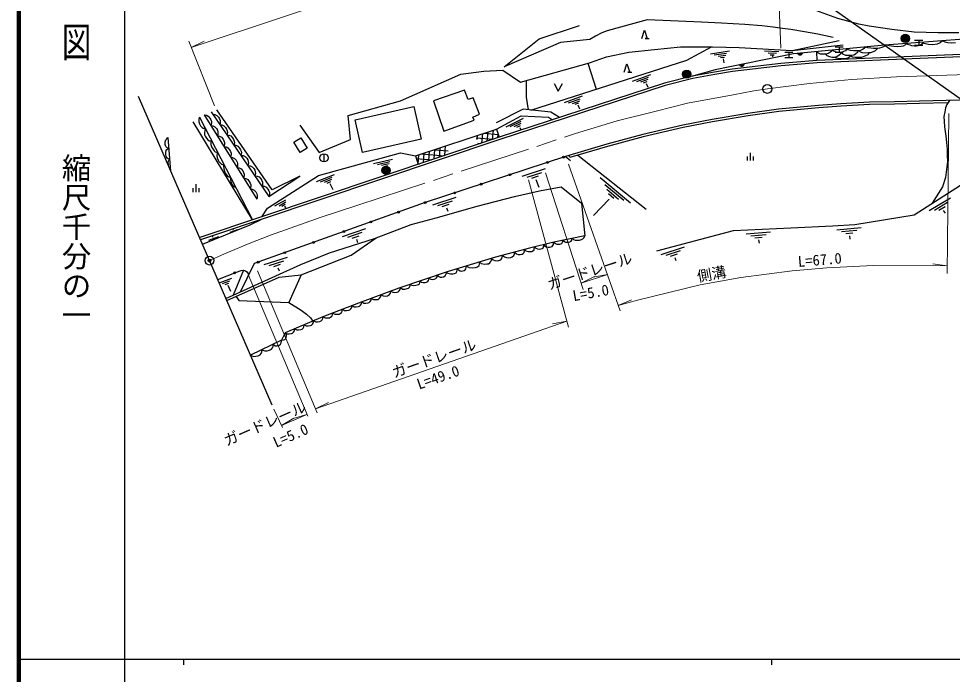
# Model space of a CAD drawing. Units: millimetres at full size, sheet at 1:1000; details may follow other scales. Extents: x 40000 to 680000, y 20000 to 380000.
# Drawn here: x 40000 to 198736, y 202409 to 313861 of the extents above; entities that cross this region are included whole.
import ezdxf
from ezdxf.enums import TextEntityAlignment as Align

# ---------------------------------------------------------------- set-up
doc = ezdxf.new("R2010")
doc.units = ezdxf.units.MM
doc.header["$LTSCALE"] = 1000
doc.header["$PDMODE"] = 32
doc.header["$PDSIZE"] = 500
doc.linetypes.add('CHAIN', pattern=[18.5, 12, -1.5, 3.5, -1.5])
for name, color, linetype, lineweight in [('M-BGD', 7, 'Continuous', 25), ('M-BMK', 2, 'CHAIN', 13), ('M-BMK-OTRS', 5, 'Continuous', 25), ('M-BMK-ROW', 30, 'Continuous', 25), ('M-BMK-SRVR', 3, 'Continuous', 25), ('M-STR-HTXT', 7, 'Continuous', 13), ('M-TTL', 2, 'Continuous', 140), ('M-TTL-BAND', 7, 'Continuous', 25)]:
    doc.layers.add(name, color=color, linetype=linetype, lineweight=lineweight)
doc.layers.add('M-OTRS', color=6, linetype='Continuous')
doc.styles.add('@ＭＳ ゴシック', font='')
doc.styles.add('ＭＳ ゴシック', font='')
doc.styles.get('@ＭＳ ゴシック').set_extended_font_data('@MS Gothic')
doc.styles.get('ＭＳ ゴシック').set_extended_font_data('MS Gothic')

msp = doc.modelspace()

# ---------------------------------------------------------------- hatches: boundary and pattern name
at = {"layer": 'M-BGD'}
for points in [[(190051, 310504, 1), (191451, 310504, 1)], [(173345, 308011), (172358, 307922, 0.82183)], [(152882, 304434, 1), (154282, 304434, 1)], [(163441, 306160), (162470, 305962, 0.82183)], [(101756, 288070, 1), (103156, 288070, 1)]]:
    msp.add_hatch(color=256, dxfattribs=at).paths.add_polyline_path(points)

# ---------------------------------------------------------------- linework, layer by layer
for p, q in [((146542, 310491), (147209, 310491)), ((146875, 310491), (146542, 310491)), ((192331, 310228), (193706, 310228)), ((193018, 310228), (193018, 309331)), ((157605, 307894), (160855, 308381)), ((158273, 307691), (160363, 308004)), ((166797, 308368), (169228, 308277)), ((167408, 308045), (168829, 307992)), ((170250, 308144), (171624, 308144)), ((170937, 308144), (170937, 307247)), ((171494, 308427), (180194, 309408)), ((175644, 308234), (175705, 306768)), ((178817, 309052), (180191, 309052)), ((178817, 308155), (180191, 308155)), ((179504, 309052), (179504, 308155)), ((192331, 309331), (193706, 309331)), ((158934, 307487), (160244, 307683)), ((159332, 307243), (160001, 307343)), ((159770, 307046), (159902, 306358)), ((167754, 307732), (168430, 307706)), ((168150, 307596), (168148, 307350)), ((170250, 307247), (171624, 307247)), ((136780, 306305), (138198, 301886)), ((143889, 304770), (143556, 304770)), ((143556, 304770), (144223, 304770)), ((144383, 303254), (147470, 304382)), ((145079, 303189), (147063, 303914)), ((145767, 303121), (147011, 303575)), ((146205, 302962), (146841, 303194)), ((146674, 302857), (146941, 302209)), ((132781, 299598), (135868, 300726)), ((133477, 299532), (135461, 300258)), ((134165, 299465), (135409, 299919)), ((134603, 299305), (135239, 299538)), ((135072, 299200), (135339, 298553)), ((71544, 297509), (80464, 283152)), ((122865, 295500), (125814, 296952)), ((123563, 295510), (125459, 296443)), ((124255, 295516), (125443, 296101)), ((124708, 295404), (125315, 295703)), ((125185, 295350), (125327, 295099)), ((117949, 294016), (117887, 293307)), ((118854, 294315), (118713, 292704)), ((119024, 294372), (121553, 294150)), ((119758, 294614), (119617, 293007)), ((120663, 294914), (120522, 293310)), ((121124, 295066), (121250, 295055)), ((121234, 295103), (121702, 293705)), ((121491, 294338), (121427, 293613)), ((65855, 287947), (65398, 293662)), ((112522, 292220), (112379, 290583)), ((112725, 292288), (112731, 292287)), ((117789, 293601), (120646, 293351)), ((118092, 292696), (118566, 292655)), ((91903, 290901), (91903, 289501)), ((107472, 290550), (107898, 289083)), ((107999, 290724), (107865, 289194)), ((108526, 290898), (112326, 290566)), ((108904, 291023), (108759, 289371)), ((109808, 291323), (109664, 289674)), ((110713, 291622), (110569, 289977)), ((110625, 291593), (113034, 291382)), ((111617, 291921), (111474, 290280)), ((133727, 290251), (133613, 290634)), ((135048, 290644), (146711, 281491)), ((164418, 289751), (164418, 291079)), ((100341, 289242), (103544, 289976)), ((101023, 289091), (103082, 289563)), ((101697, 288938), (102988, 289233)), ((107602, 290101), (110247, 289869)), ((107864, 289200), (108167, 289173)), ((132958, 290440), (133836, 289746)), ((163885, 289751), (163885, 290448)), ((164952, 289751), (164952, 290448)), ((90633, 286190), (93702, 287366)), ((102112, 288725), (102772, 288876)), ((125605, 287071), (129574, 288370)), ((126463, 286931), (128938, 287741)), ((91329, 286136), (93302, 286892)), ((92019, 286079), (93255, 286552)), ((92459, 285926), (93091, 286168)), ((92929, 285828), (93389, 284797)), ((127227, 286760), (128393, 287142)), ((127935, 286549), (128438, 285206)), ((138842, 286849), (144037, 282570)), ((69648, 284381), (69648, 285078)), ((70181, 284381), (70181, 285709)), ((70714, 284381), (70714, 285078)), ((139653, 285663), (142876, 283008)), ((139994, 284864), (142004, 283208)), ((83578, 282019), (85411, 283070)), ((84268, 282069), (85417, 282727)), ((110405, 282233), (114374, 283532)), ((111263, 282093), (113737, 282903)), ((140415, 283199), (137744, 280386)), ((140259, 284127), (141207, 283347)), ((194818, 281260), (198399, 283408)), ((195686, 281314), (197918, 282653)), ((84727, 281986), (85314, 282323)), ((85206, 281962), (85364, 281721)), ((112026, 281922), (113193, 282304)), ((112735, 281711), (112942, 281157)), ((196468, 281317), (197520, 281948)), ((197205, 281268), (197521, 280790)), ((75979, 277587), (77208, 278049)), ((76498, 277935), (76450, 278047)), ((95076, 276847), (99023, 278209)), ((179094, 277989), (183253, 278369)), ((179899, 277661), (182492, 277898)), ((72319, 276200), (74017, 276839)), ((73069, 276651), (72974, 276875)), ((95936, 276720), (98397, 277570)), ((96702, 276562), (97862, 276962)), ((97413, 276362), (97630, 275811)), ((163662, 277288), (167824, 277639)), ((164465, 276954), (167059, 277173)), ((165169, 276612), (166392, 276716)), ((165810, 276244), (165882, 275675)), ((180605, 277324), (181827, 277436)), ((181248, 276960), (181325, 276392)), ((149217, 273794), (153186, 275093)), ((81741, 272047), (85710, 273346)), ((150075, 273654), (152549, 274464)), ((150838, 273483), (152005, 273865)), ((151547, 273272), (151748, 272735)), ((82599, 271907), (85073, 272717)), ((83362, 271736), (84529, 272118)), ((84071, 271525), (84278, 270971)), ((78203, 271103), (76443, 266847)), ((74277, 268998), (76250, 269754)), ((74652, 268821), (75889, 269295)), ((75093, 268669), (75725, 268911)), ((75563, 268571), (76023, 267540))]:
    msp.add_line(p, q, dxfattribs=at)
for points in [[(199857, 311428), (196303, 311467), (192239, 311585), (188430, 312016), (184582, 312605), (182869, 312942), (179297, 313913), (175526, 315255), (172368, 316697), (170341, 317733), (166850, 319870), (162512, 322653), (160259, 324053), (158013, 325279), (154460, 327260), (152553, 328472), (150834, 329425), (149988, 329809), (149249, 330100), (148549, 330334), (147849, 330479), (146979, 330574), (146117, 330558), (145440, 330503)], [(399000, 312113), (399000, 312113), (381504, 312043), (381509, 313026), (340427, 314349), (314357, 314893), (300653, 314334), (270357, 312941), (241622, 311724), (209673, 311033), (187269, 309347), (171739, 307860), (158439, 305137), (154398, 304036)], [(178496, 310682), (175874, 311239), (173580, 311646), (171286, 311994), (169869, 312213), (168266, 312413), (166359, 312635), (163432, 312882), (159479, 313091), (156114, 313281), (146832, 313657), (140070, 311780), (139120, 311456), (138073, 310870), (137124, 310298), (132146, 309793), (122563, 305653), (128497, 310461), (135338, 312726)], [(534995, 289727), (509656, 298104), (509271, 297217), (482213, 304469), (482213, 305580), (473483, 307668), (462250, 309806), (454004, 308443), (423657, 310521), (385713, 309912), (315525, 311851), (253406, 309927), (194634, 307551), (175722, 306768), (169570, 306234), (161328, 305260), (158312, 304785), (154512, 304065), (149790, 302873), (121680, 293698), (70782, 276656)], [(562290, 281087), (539813, 288671), (535214, 289233), (509877, 297609), (509501, 296742), (481813, 304162), (481813, 305265), (473399, 307277), (462245, 309400), (454024, 308041), (423647, 310121), (385711, 309512), (315526, 311451), (253420, 309527), (194650, 307152), (175748, 306369), (169611, 305836), (161383, 304864), (158381, 304391), (154598, 303674), (149901, 302488), (121806, 293318), (70909, 276276)], [(145936, 310491), (146405, 311929), (146875, 310491)], [(87815, 295742), (91107, 291111), (96400, 293332), (96007, 297376), (104942, 299894), (115155, 304441), (119087, 304935), (122301, 305108), (125318, 303057), (137033, 306377), (139932, 307389), (143739, 308157), (148104, 308646), (152539, 309100), (157959, 309055), (162494, 308988), (171494, 308427), (179514, 310161)], [(199296, 309737), (198550, 309681), (197964, 309736), (197521, 309842), (197090, 310086), (196656, 309750), (196136, 309532), (195447, 309434), (194623, 309455), (194166, 309560), (193898, 309659), (193719, 309832), (193470, 309469), (193233, 309290), (192913, 309221), (192634, 309180), (192277, 309180), (191826, 309260), (191545, 309359), (191181, 309468), (191009, 309629), (190786, 309433), (190404, 309201), (190034, 309113), (189397, 309084), (188777, 309119), (188024, 309228), (187570, 309370), (187156, 309131), (186748, 308942), (186375, 308847), (185899, 308808), (185353, 308812), (184866, 308838), (184359, 308929), (184029, 309037), (183557, 308687), (183099, 308458), (182478, 308392), (181921, 308387), (181398, 308458), (181010, 308567), (180823, 308730), (180568, 308399), (180248, 308256), (179966, 308174), (179632, 308133), (179262, 308136), (178884, 308225), (178595, 308340), (178401, 308498), (178065, 308205), (177754, 307974), (177350, 307836), (176809, 307807), (176308, 307848), (175893, 308055), (175644, 308234)], [(127066, 298314), (153587, 306823), (157770, 309057)], [(177176, 307827), (177425, 307583), (177852, 307410), (178266, 307324), (178756, 307318), (179119, 307456), (179482, 307721), (179758, 307951), (179819, 308156), (180058, 307869), (180565, 307677), (181018, 307648), (181447, 307648), (181968, 307692), (182269, 307874), (182677, 308201), (182850, 308432), (183082, 308247), (183408, 308122), (184025, 308064), (184467, 308086), (184865, 308117), (185343, 308274), (185673, 308450), (185892, 308653), (186014, 308817)], [(184589, 308096), (184352, 307719), (183888, 307462), (183303, 307256), (182805, 307244), (182221, 307244), (181740, 307336), (181505, 307479), (181373, 307648), (181327, 307382), (181109, 307187), (180731, 307067), (180107, 307038), (179471, 307032), (178971, 307136), (178819, 307244), (178756, 307318)], [(142950, 304770), (143420, 306208), (143889, 304770)], [(400730, 301733), (385378, 302508), (330642, 304483), (290504, 303782), (235566, 301471), (219370, 300938), (199946, 300023), (193162, 299846), (188878, 299750), (184629, 299673), (179792, 299393), (176012, 299113), (169189, 298478), (163961, 297753), (157898, 296721), (152894, 295762), (146091, 294187), (139980, 292529), (132958, 290440), (109130, 282594), (80042, 272232), (77651, 267394)], [(126295, 303334), (126269, 300509), (126640, 298361)], [(131019, 302832), (131735, 301537), (132451, 302832)], [(148474, 274419), (161541, 277858), (171308, 278314), (178344, 278639), (182168, 278855), (192235, 280514), (220112, 298346), (249708, 298456), (255703, 298501), (264074, 298695), (268731, 298882), (272686, 299022), (276883, 299282), (279785, 299422), (282008, 299656), (285308, 300077), (287611, 300360), (290279, 300570), (293040, 300898), (299459, 301023), (306825, 301128), (313861, 301253), (323651, 301187), (331236, 300989)], [(131949, 297049), (130452, 297943), (125757, 298458), (121202, 296143)], [(197993, 299572), (193171, 299446), (188886, 299350), (184644, 299273), (179818, 298994), (176045, 298715), (169236, 298080), (164022, 297358), (157969, 296328), (152977, 295371), (146189, 293799), (140090, 292144), (133727, 290251)], [(198233, 299978), (197816, 299270), (197587, 298701), (197435, 298039), (197317, 297247), (197325, 296404), (197410, 295494), (197656, 293891), (197771, 292823), (197885, 291688), (197876, 290686), (197890, 289511), (197821, 288651), (197548, 286845), (197054, 285252), (195299, 282474)], [(70747, 297127), (79742, 279656), (69693, 296318)], [(70747, 297127), (70653, 296784), (70637, 296319), (70742, 295959), (70922, 295647), (71171, 295388), (71361, 295262), (71489, 295253), (71712, 295252), (71623, 294862), (71589, 294513), (71613, 294132), (71720, 293863), (71947, 293551), (72178, 293263), (72387, 293124), (72566, 293103), (72797, 293144), (72666, 292806), (72662, 292461), (72790, 292084), (73011, 291715), (73217, 291424), (73428, 291243), (73613, 291191), (73827, 291145), (73752, 290911), (73706, 290589), (73768, 290195), (73937, 289817), (74039, 289561), (74311, 289273), (74509, 289123), (74699, 289072), (74884, 289091), (74841, 288775), (74873, 288363), (74975, 287918), (75101, 287607), (75324, 287322), (75524, 287104), (75745, 286981), (75985, 286952), (76012, 286471), (76054, 286185), (76182, 285872), (76380, 285572), (76539, 285347), (76717, 285281), (76850, 285272)], [(71544, 297509), (71910, 297457), (72243, 297283), (72508, 296963), (72668, 296676), (72760, 296397), (72769, 296114), (72733, 295891), (72659, 295715)], [(72713, 298007), (82557, 283661), (87798, 287072), (83120, 284758), (73694, 298387)], [(72994, 297598), (73362, 297562), (73703, 297404), (73982, 297097), (74155, 296817), (74259, 296542), (74281, 296260), (74255, 296036), (74189, 295856)], [(81316, 280182), (82277, 281672), (90977, 287188), (104908, 291058), (107472, 290550), (121234, 295103), (125434, 297323), (130102, 297133), (130749, 296658)], [(72659, 295715), (73025, 295662), (73358, 295488), (73623, 295169), (73783, 294881), (73875, 294602), (73884, 294319), (73848, 294097), (73774, 293920)], [(74189, 295856), (74557, 295820), (74898, 295662), (75178, 295355), (75350, 295074), (75454, 294800), (75476, 294518), (75450, 294294), (75384, 294114)], [(73774, 293920), (74140, 293867), (74474, 293694), (74739, 293374), (74898, 293086), (74990, 292808), (74999, 292525), (74963, 292302), (74889, 292125)], [(75384, 294114), (75753, 294078), (76094, 293920), (76373, 293612), (76546, 293332), (76650, 293058), (76672, 292776), (76646, 292551), (76580, 292372)], [(65513, 288738), (65447, 289067), (65429, 289390), (65459, 289668), (65524, 289782), (65594, 289854), (65699, 289904), (65439, 290036), (65261, 290171), (65103, 290423), (64998, 290765), (64993, 291193), (65063, 291444), (65204, 291625), (65360, 291732), (65547, 291797), (65273, 291913), (65018, 292121), (64903, 292491), (64894, 292920), (65030, 293242), (65169, 293449), (65303, 293588), (65398, 293662)], [(74889, 292125), (75255, 292073), (75589, 291899), (75854, 291579), (76014, 291292), (76105, 291013), (76114, 290730), (76078, 290507), (76004, 290330)], [(76580, 292372), (76948, 292336), (77289, 292177), (77568, 291870), (77741, 291590), (77845, 291316), (77867, 291033), (77841, 290809), (77775, 290629)], [(77775, 290629), (78144, 290593), (78485, 290435), (78764, 290128), (78937, 289848), (79041, 289574), (79063, 289291), (79037, 289067), (78971, 288887)], [(76004, 290330), (76370, 290278), (76704, 290104), (76969, 289785), (77129, 289497), (77220, 289218), (77229, 288935), (77193, 288712), (77119, 288536)], [(77119, 288536), (77485, 288483), (77819, 288310), (78084, 287990), (78244, 287702), (78335, 287424), (78344, 287140), (78308, 286918), (78234, 286741)], [(78971, 288887), (79339, 288851), (79680, 288693), (79959, 288386), (80132, 288106), (80236, 287831), (80258, 287549), (80232, 287325), (80166, 287145)], [(78234, 286741), (78600, 286688), (78934, 286515), (79199, 286195), (79359, 285908), (79450, 285629), (79459, 285346), (79423, 285123), (79349, 284946)], [(80166, 287145), (80534, 287109), (80876, 286951), (81155, 286644), (81328, 286363), (81432, 286089), (81454, 285807), (81428, 285583), (81362, 285403)], [(75230, 266297), (87994, 272079), (92850, 274037), (100496, 276488), (106753, 278858), (110961, 280015), (117965, 281966), (124320, 283621), (128557, 284586), (132243, 285298), (135663, 282505), (136241, 276968), (130978, 275898), (126864, 274845), (121047, 273305), (113046, 270862), (104613, 268037), (97803, 265516), (91688, 263160), (85296, 260465), (84679, 259198), (79414, 256637)], [(79349, 284946), (79715, 284894), (80049, 284720), (80314, 284401), (80474, 284113), (80565, 283834), (80574, 283551), (80538, 283328), (80464, 283152)], [(81362, 285403), (81730, 285367), (82071, 285209), (82350, 284901), (82523, 284621), (82627, 284347), (82649, 284065), (82623, 283840), (82557, 283661)], [(71227, 275543), (79358, 278797), (81245, 279737)], [(75381, 265949), (84261, 269922), (88045, 270296), (96535, 273644), (100756, 276586)], [(116145, 271809), (116599, 271578), (117143, 271504), (117671, 271571), (118013, 271690), (118266, 271913), (118343, 272151), (118387, 272493), (118654, 272250), (119263, 272149), (119577, 272165), (119858, 272214), (120080, 272344), (120286, 272566), (120367, 272810), (120389, 273104), (120661, 272855), (120975, 272747), (121371, 272703), (121663, 272730), (121967, 272855), (122145, 273098), (122226, 273364), (122251, 273624), (122599, 273366), (122940, 273244), (123305, 273211), (123685, 273261), (123928, 273355), (124187, 273619), (124281, 273889), (124303, 274167), (124636, 273894), (124920, 273789), (125260, 273772), (125582, 273805), (125794, 273933), (125950, 274123), (126007, 274380), (126026, 274623), (126236, 274395), (126622, 274266), (126970, 274284), (127246, 274295), (127435, 274381), (127625, 274559), (127658, 274766), (127673, 274935), (127678, 275053), (127945, 274849), (128232, 274727), (128548, 274702), (128791, 274731), (129019, 274779), (129166, 274915), (129251, 275078), (129288, 275273), (129279, 275463), (129498, 275151), (129701, 275058), (130016, 275008), (130263, 275023), (130492, 275055), (130676, 275142), (130843, 275290), (130926, 275484), (130943, 275714), (130937, 275888), (131257, 275632), (131490, 275547), (131740, 275539), (132033, 275551), (132321, 275657), (132487, 275844), (132523, 276028), (132548, 276217), (132745, 275993), (132942, 275885), (133195, 275867), (133457, 275876), (133698, 275916), (133929, 276042), (134025, 276218), (134071, 276394), (134076, 276528), (134354, 276300), (134610, 276207), (134948, 276184), (135337, 276203), (135682, 276296), (135892, 276420), (136121, 276674), (136241, 276968)], [(104916, 268138), (105284, 267895), (105677, 267863), (106298, 268043), (106461, 268226), (106556, 268428), (106574, 268694), (106819, 268561), (107086, 268496), (107504, 268538), (107955, 268646), (108120, 268800), (108213, 269022), (108243, 269253), (108466, 269084), (108762, 269015), (109085, 269019), (109323, 269065), (109542, 269188), (109681, 269368), (109708, 269559), (109731, 269752), (110055, 269594), (110289, 269552), (110647, 269578), (110943, 269693), (111051, 269801), (111128, 269951), (111194, 270242), (111339, 270095), (111650, 269942), (111945, 269933), (112246, 270001), (112517, 270125), (112650, 270351), (112712, 270585), (112726, 270755), (112859, 270648), (112991, 270575), (113442, 270467), (113795, 270476), (114113, 270529), (114359, 270654), (114484, 270873), (114551, 271101), (114584, 271332), (114788, 271149), (115046, 271019), (115277, 270967), (115534, 270996), (115758, 271055), (115901, 271169), (116018, 271357), (116106, 271567), (116145, 271809)], [(73842, 269503), (77039, 270790), (77840, 271077), (78203, 271103), (78564, 270972), (78810, 270803), (79001, 270538), (79094, 270313)], [(88045, 270296), (85951, 265640), (88010, 264307), (88942, 263651), (89619, 262996), (90004, 262450)], [(99981, 266322), (100335, 266135), (100645, 266106), (101037, 266142), (101244, 266230), (101420, 266393), (101565, 266620), (101624, 266930)], [(101624, 266930), (101978, 266742), (102288, 266712), (102680, 266746), (102887, 266834), (103064, 266996), (103209, 267222), (103271, 267540)], [(103271, 267540), (103625, 267351), (103935, 267321), (104327, 267356), (104534, 267443), (104711, 267606), (104856, 267832), (104916, 268138)], [(76964, 266657), (77405, 265933), (85951, 265640)], [(95060, 264459), (95416, 264276), (95726, 264250), (96118, 264291), (96324, 264382), (96498, 264547), (96640, 264775), (96697, 265090)], [(96697, 265090), (97052, 264904), (97362, 264876), (97754, 264914), (97960, 265004), (98136, 265167), (98279, 265395), (98339, 265714)], [(98339, 265714), (98693, 265527), (99003, 265499), (99395, 265535), (99602, 265624), (99778, 265787), (99922, 266014), (99981, 266322)], [(91780, 263196), (92136, 263011), (92446, 262985), (92838, 263024), (93044, 263114), (93219, 263279), (93361, 263507), (93420, 263827)], [(93420, 263827), (93775, 263643), (94086, 263616), (94477, 263656), (94684, 263746), (94858, 263910), (95001, 264138), (95060, 264459)], [(88538, 261832), (88899, 261658), (89210, 261641), (89601, 261692), (89804, 261788), (89974, 261958), (90110, 262190), (90159, 262516)], [(90159, 262516), (90520, 262342), (90831, 262325), (91222, 262376), (91425, 262472), (91595, 262641), (91731, 262873), (91780, 263196)], [(83288, 258521), (83624, 258269), (83943, 258269), (84228, 258321), (84496, 258536), (84655, 258733), (84705, 259039), (84679, 259198), (85020, 259244), (85224, 259322), (85372, 259413), (85472, 259653), (85528, 259950), (85511, 260121), (85417, 260300), (85296, 260465)], [(85296, 260465), (85657, 260291), (85968, 260274), (86359, 260325), (86562, 260421), (86732, 260591), (86868, 260823), (86917, 261149)], [(86917, 261149), (87278, 260975), (87589, 260958), (87980, 261009), (88183, 261105), (88353, 261274), (88489, 261506), (88538, 261832)], [(79414, 256637), (79898, 256458), (80316, 256465), (80698, 256542), (81046, 256743), (81241, 256945), (81338, 257216), (81351, 257579)], [(81351, 257579), (81836, 257401), (82253, 257408), (82636, 257484), (82983, 257686), (83178, 257887), (83276, 258158), (83288, 258521)]]:
    msp.add_lwpolyline(points, dxfattribs=at)
for points in [[(110507, 299923), (112294, 294716), (117414, 296607), (117191, 297143), (118360, 297630), (117283, 300427), (116424, 300129), (115776, 301732)], [(97185, 296680), (107208, 298937), (108456, 293396), (98433, 291138)], [(87974, 293628), (89065, 291864), (87849, 291112), (86758, 292876)]]:
    msp.add_lwpolyline(points, close=True, dxfattribs=at)
for centre, radius in [((190751, 310504), 700), ((153582, 304434), 700), ((91903, 290201), 700), ((129902, 289433), 150), ((132610, 290325), 150), ((102456, 288070), 700), ((123511, 287329), 150), ((118637, 285724), 150), ((114132, 284241), 150), ((109130, 282594), 150), ((104584, 280975), 150), ((99879, 279299), 150), ((95303, 277668), 150), ((90145, 275831), 150), ((85238, 274083), 150), ((80721, 272474), 150), ((76729, 270665), 150)]:
    msp.add_circle(centre, radius, dxfattribs=at)
at = {"layer": 'M-BMK'}
msp.add_lwpolyline([(72442, 272737), (75380, 274056), (79207, 275648), (82818, 277065), (91259, 280062), (97681, 282150), (134654, 294323), (141764, 296471), (148410, 298150), (153718, 299490), (161487, 300913), (165007, 301571), (167293, 301920), (174467, 302866), (181569, 303525), (189250, 303947), (216445, 304912), (266800, 306713), (293091, 307731), (311970, 308402), (318019, 308402), (330921, 308061), (366633, 307236), (399029, 306359)], dxfattribs=at)
at = {"layer": 'M-BMK-OTRS'}
msp.add_line((83089, 248149), (60366, 300624), dxfattribs=at)
at = {"layer": 'M-BMK-ROW'}
msp.add_line((151230, 334883), (239422, 272393), dxfattribs=at)
at = {"layer": 'M-BMK-SRVR'}
for centre in [(167293, 301920), (72442, 272737)]:
    msp.add_circle(centre, 750, dxfattribs=at)
at = {"layer": 'M-OTRS'}
msp.add_point((72442, 272737), dxfattribs=at)
at = {"layer": 'M-STR-HTXT'}
for p, q in [((169564, 308868), (168662, 333917)), ((73307, 299032), (68941, 310010)), ((69353, 308975), (71552, 310066)), ((197853, 270517), (198142, 297725)), ((142277, 264180), (133505, 289146)), ((129578, 287645), (135956, 267846)), ((133470, 261424), (126706, 286490)), ((197867, 271862), (195437, 272208)), ((89143, 246266), (79025, 270373)), ((80605, 271004), (90740, 246861)), ((135614, 268907), (140100, 270375)), ((135614, 268907), (137874, 270015)), ((140100, 270375), (137683, 269943)), ((141951, 265106), (144201, 266089)), ((133189, 262465), (90467, 247512)), ((133189, 262465), (130782, 261985)), ((90467, 247512), (92649, 248637)), ((84833, 244375), (83408, 247490)), ((89011, 246581), (84692, 244684)), ((89011, 246581), (86648, 245916)), ((84692, 244684), (86780, 245974))]:
    msp.add_line(p, q, dxfattribs=at)
for points in [[(545767, 325199), (523389, 332254), (513129, 335265), (501556, 338054), (490778, 340039), (482203, 341285), (470715, 342162), (461045, 342654), (445655, 342854), (327865, 343066), (295221, 342284), (256362, 341101), (177936, 337919), (168412, 337125), (157538, 335683), (151312, 334714), (140341, 332117), (133902, 330327), (117972, 325144), (69353, 308975)], [(197867, 271863), (185251, 271886), (177411, 271504), (171501, 271009), (162753, 269868), (155891, 268628), (145228, 266021), (141951, 265106)]]:
    msp.add_lwpolyline(points, dxfattribs=at)
at = {"layer": 'M-TTL'}
msp.add_line((40000, 380000), (40000, 20000), dxfattribs=at)
at = {"layer": 'M-TTL-BAND'}
for p, q in [((58000, 370000), (58000, 20000)), ((40000, 205000), (579000, 205000)), ((68000, 205000), (68000, 204000)), ((168000, 205000), (168000, 204000))]:
    msp.add_line(p, q, dxfattribs=at)

# ---------------------------------------------------------------- texts
at = {"layer": 'M-STR-HTXT', "style": 'ＭＳ ゴシック'}
for s, rotation, p in [('ガードレール', 18.117, (130423, 267209)), ('L=67.0', 4.788, (172595, 271101)), ('側溝', 10.241, (155611, 268578)), ('L=5.0', 10.117, (134452, 265288)), ('ガードレール', 19.291, (104022, 252256)), ('L=49.0', 19.291, (108256, 250276)), ('ガードレール', 23.717, (75582, 240682)), ('L=5.0', 23.717, (83966, 240395))]:
    msp.add_text(s, height=1833, rotation=rotation, dxfattribs=at).set_placement(p, align=Align.BOTTOM_LEFT)
at = {"layer": 'M-TTL-BAND', "style": '@ＭＳ ゴシック', "width": 1.4}
msp.add_text('平  面  図', height=3666, rotation=270, dxfattribs=at).set_placement((49777, 306475), align=Align.MIDDLE_RIGHT)
at = {"layer": 'M-TTL-BAND', "style": '@ＭＳ ゴシック'}
msp.add_text('縮尺千分の一', height=3666, rotation=270, dxfattribs=at).set_placement((49777, 261030), align=Align.MIDDLE_RIGHT)

doc.saveas('drawing.dxf')
